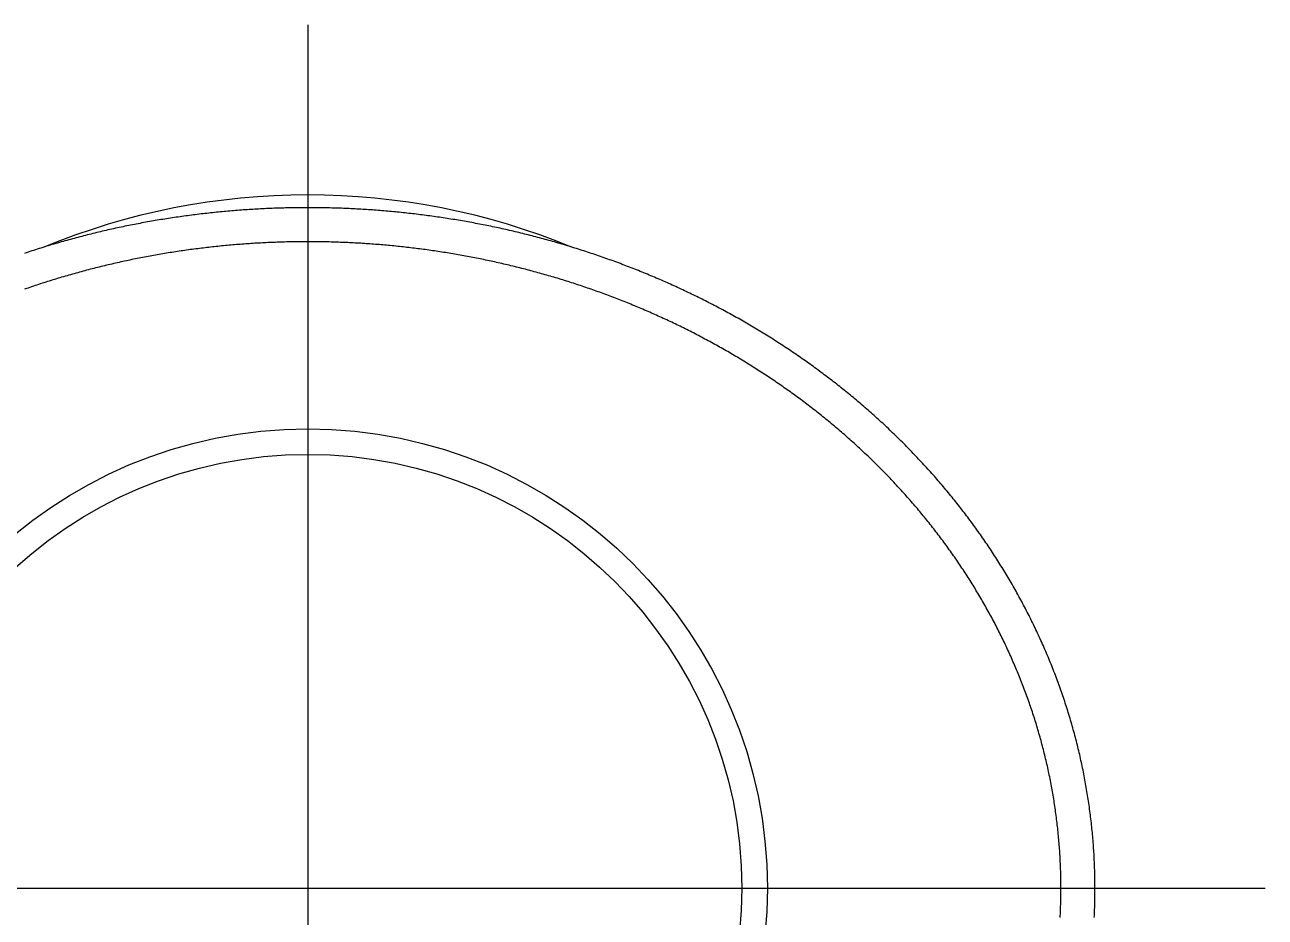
# Model space of a CAD drawing. Extents: x -15.1 to 63.3, y -18.2 to 57.5.
# Drawn here: x 48.72 to 63.29, y 46.96 to 57.45 of the extents above; entities that cross this region are included whole.
import ezdxf

# ---------------------------------------------------------------- set-up
doc = ezdxf.new("R2010")
doc.units = 0
doc.linetypes.add('CENTER', pattern=[50.8, 31.75, -6.35, 6.35, -6.35])
doc.layers.get('0').update_dxf_attribs({"linetype": 'CONTINUOUS'})
doc.layers.add('CENTER', color=1, linetype='CENTER')

msp = doc.modelspace()

# ---------------------------------------------------------------- linework, layer by layer
at = {"color": 7}
for points in [[(61.2829, 46.9581, 0), (61.284, 46.9813, 0), (61.2851, 47.0045, 0), (61.286, 47.0276, 0), (61.2869, 47.0508, 0), (61.2877, 47.074, 0), (61.2884, 47.0972, 0), (61.289, 47.1204, 0), (61.2896, 47.1436, 0), (61.2901, 47.1668, 0), (61.2905, 47.1899, 0), (61.2908, 47.2131, 0), (61.2911, 47.2363, 0), (61.2912, 47.2595, 0), (61.2913, 47.2827, 0), (61.2914, 47.3059, 0), (61.2913, 47.3291, 0), (61.2912, 47.3523, 0), (61.2909, 47.3754, 0), (61.2906, 47.3986, 0), (61.2903, 47.4218, 0), (61.2898, 47.445, 0), (61.2893, 47.4682, 0), (61.2887, 47.4913, 0), (61.288, 47.5145, 0), (61.2873, 47.5377, 0), (61.2864, 47.5609, 0), (61.2855, 47.584, 0), (61.2845, 47.6072, 0), (61.2835, 47.6304, 0), (61.2823, 47.6535, 0), (61.2811, 47.6767, 0), (61.2798, 47.6998, 0), (61.2784, 47.723, 0), (61.277, 47.7461, 0), (61.2754, 47.7692, 0), (61.2738, 47.7924, 0), (61.2721, 47.8155, 0), (61.2704, 47.8386, 0), (61.2685, 47.8618, 0), (61.2666, 47.8849, 0), (61.2646, 47.908, 0), (61.2625, 47.9311, 0), (61.2604, 47.9542, 0), (61.2581, 47.9773, 0), (61.2558, 48.0004, 0), (61.2535, 48.0234, 0), (61.251, 48.0465, 0), (61.2485, 48.0696, 0), (61.2458, 48.0926, 0), (61.2432, 48.1157, 0), (61.2404, 48.1387, 0), (61.2375, 48.1618, 0), (61.2346, 48.1848, 0), (61.2316, 48.2078, 0), (61.2285, 48.2308, 0), (61.2254, 48.2538, 0), (61.2222, 48.2768, 0), (61.2188, 48.2998, 0), (61.2155, 48.3228, 0), (61.212, 48.3457, 0), (61.2085, 48.3687, 0), (61.2048, 48.3916, 0), (61.2012, 48.4146, 0), (61.1974, 48.4375, 0), (61.1935, 48.4604, 0), (61.1896, 48.4833, 0), (61.1856, 48.5062, 0), (61.1815, 48.5291, 0), (61.1774, 48.552, 0), (61.1732, 48.5748, 0), (61.1688, 48.5976, 0), (61.1645, 48.6205, 0), (61.16, 48.6433, 0), (61.1555, 48.6661, 0), (61.1509, 48.6889, 0), (61.1462, 48.7116, 0), (61.1414, 48.7344, 0), (61.1366, 48.7572, 0), (61.1317, 48.7799, 0), (61.1267, 48.8026, 0), (61.1216, 48.8253, 0), (61.1165, 48.848, 0), (61.1113, 48.8706, 0), (61.106, 48.8933, 0), (61.1006, 48.9159, 0), (61.0952, 48.9385, 0), (61.0897, 48.9611, 0), (61.0841, 48.9837, 0), (61.0785, 49.0063, 0), (61.0727, 49.0288, 0), (61.0669, 49.0514, 0), (61.061, 49.0739, 0), (61.0551, 49.0964, 0), (61.0491, 49.1188, 0), (61.043, 49.1413, 0), (61.0368, 49.1637, 0), (61.0305, 49.1861, 0), (61.0242, 49.2085, 0), (61.0178, 49.2309, 0), (61.0114, 49.2533, 0), (61.0048, 49.2756, 0), (60.9982, 49.2979, 0), (60.9915, 49.3202, 0), (60.9848, 49.3425, 0), (60.9779, 49.3647, 0), (60.971, 49.3869, 0), (60.9641, 49.4092, 0), (60.957, 49.4313, 0), (60.9499, 49.4535, 0), (60.9427, 49.4756, 0), (60.9355, 49.4977, 0), (60.9281, 49.5198, 0), (60.9207, 49.5419, 0), (60.9132, 49.5639, 0), (60.9057, 49.5859, 0), (60.8981, 49.6079, 0), (60.8904, 49.6299, 0), (60.8826, 49.6518, 0), (60.8748, 49.6738, 0), (60.8669, 49.6956, 0), (60.8589, 49.7175, 0), (60.8509, 49.7393, 0), (60.8428, 49.7612, 0), (60.8346, 49.7829, 0), (60.8263, 49.8047, 0), (60.818, 49.8264, 0), (60.8096, 49.8481, 0), (60.8011, 49.8698, 0), (60.7926, 49.8914, 0), (60.784, 49.9131, 0), (60.7753, 49.9346, 0), (60.7666, 49.9562, 0), (60.7578, 49.9777, 0), (60.7489, 49.9992, 0), (60.74, 50.0207, 0), (60.731, 50.0421, 0), (60.7219, 50.0636, 0), (60.7127, 50.0849, 0), (60.7035, 50.1063, 0), (60.6943, 50.1276, 0), (60.6849, 50.1489, 0), (60.6755, 50.1702, 0), (60.666, 50.1914, 0), (60.6565, 50.2126, 0), (60.6469, 50.2338, 0), (60.6372, 50.2549, 0), (60.6275, 50.276, 0), (60.6177, 50.2971, 0), (60.6078, 50.3181, 0), (60.5979, 50.3391, 0), (60.5879, 50.3601, 0), (60.5778, 50.381, 0), (60.5677, 50.4019, 0), (60.5575, 50.4228, 0), (60.5472, 50.4436, 0), (60.5369, 50.4644, 0), (60.5265, 50.4852, 0), (60.5161, 50.5059, 0), (60.5056, 50.5266, 0), (60.495, 50.5473, 0), (60.4844, 50.5679, 0), (60.4737, 50.5885, 0), (60.4629, 50.6091, 0), (60.4521, 50.6296, 0), (60.4412, 50.6501, 0), (60.4303, 50.6705, 0), (60.4193, 50.691, 0), (60.4082, 50.7113, 0), (60.3971, 50.7317, 0), (60.3859, 50.752, 0), (60.3746, 50.7723, 0), (60.3633, 50.7925, 0), (60.352, 50.8127, 0), (60.3405, 50.8328, 0), (60.3291, 50.853, 0), (60.3175, 50.873, 0), (60.3059, 50.8931, 0), (60.2942, 50.9131, 0), (60.2825, 50.9331, 0), (60.2707, 50.953, 0), (60.2589, 50.9729, 0), (60.247, 50.9927, 0), (60.235, 51.0125, 0), (60.223, 51.0323, 0), (60.2109, 51.052, 0), (60.1988, 51.0717, 0), (60.1866, 51.0913, 0), (60.1744, 51.1109, 0), (60.1621, 51.1305, 0), (60.1498, 51.15, 0), (60.1373, 51.1695, 0), (60.1249, 51.1889, 0), (60.1124, 51.2083, 0), (60.0998, 51.2277, 0), (60.0872, 51.247, 0), (60.0745, 51.2663, 0), (60.0617, 51.2855, 0), (60.049, 51.3047, 0), (60.0361, 51.3239, 0), (60.0232, 51.343, 0), (60.0102, 51.3621, 0), (59.9972, 51.3811, 0), (59.9842, 51.4001, 0), (59.9711, 51.419, 0), (59.9579, 51.4379, 0), (59.9447, 51.4568, 0), (59.9314, 51.4756, 0), (59.9181, 51.4944, 0), (59.9047, 51.5131, 0), (59.8913, 51.5318, 0), (59.8778, 51.5505, 0), (59.8642, 51.5691, 0), (59.8506, 51.5877, 0), (59.837, 51.6062, 0), (59.8233, 51.6247, 0), (59.8096, 51.6431, 0), (59.7958, 51.6615, 0), (59.7819, 51.6799, 0), (59.768, 51.6982, 0), (59.7541, 51.7165, 0), (59.7401, 51.7347, 0), (59.726, 51.7529, 0), (59.7119, 51.7711, 0), (59.6978, 51.7892, 0), (59.6836, 51.8072, 0), (59.6693, 51.8253, 0), (59.655, 51.8432, 0), (59.6407, 51.8612, 0), (59.6263, 51.8791, 0), (59.6118, 51.8969, 0), (59.5973, 51.9147, 0), (59.5828, 51.9325, 0), (59.5682, 51.9502, 0), (59.5535, 51.9679, 0), (59.5388, 51.9855, 0), (59.5241, 52.0031, 0), (59.5093, 52.0207, 0), (59.4944, 52.0382, 0), (59.4796, 52.0556, 0), (59.4646, 52.0731, 0), (59.4496, 52.0904, 0), (59.4346, 52.1078, 0), (59.4195, 52.1251, 0), (59.4044, 52.1423, 0), (59.3893, 52.1595, 0), (59.374, 52.1767, 0), (59.3588, 52.1938, 0), (59.3435, 52.2109, 0), (59.3281, 52.2279, 0), (59.3127, 52.2449, 0), (59.2973, 52.2618, 0), (59.2818, 52.2787, 0), (59.2662, 52.2956, 0), (59.2506, 52.3124, 0), (59.235, 52.3292, 0), (59.2193, 52.3459, 0), (59.2036, 52.3626, 0), (59.1878, 52.3792, 0), (59.172, 52.3958, 0), (59.1562, 52.4124, 0), (59.1403, 52.4289, 0), (59.1243, 52.4453, 0), (59.1083, 52.4617, 0), (59.0923, 52.4781, 0), (59.0762, 52.4945, 0), (59.0601, 52.5107, 0), (59.044, 52.527, 0), (59.0277, 52.5432, 0), (59.0115, 52.5593, 0), (58.9952, 52.5754, 0), (58.9789, 52.5915, 0), (58.9625, 52.6075, 0), (58.9461, 52.6235, 0), (58.9296, 52.6394, 0), (58.9131, 52.6553, 0), (58.8965, 52.6712, 0), (58.8799, 52.6869, 0), (58.8633, 52.7027, 0), (58.8466, 52.7184, 0), (58.8299, 52.7341, 0), (58.8132, 52.7497, 0), (58.7964, 52.7653, 0), (58.7795, 52.7808, 0), (58.7626, 52.7963, 0), (58.7457, 52.8117, 0), (58.7288, 52.8271, 0), (58.7118, 52.8424, 0), (58.6947, 52.8577, 0), (58.6776, 52.873, 0), (58.6605, 52.8882, 0), (58.6434, 52.9034, 0), (58.6262, 52.9185, 0), (58.6089, 52.9336, 0), (58.5916, 52.9486, 0), (58.5743, 52.9636, 0), (58.5569, 52.9785, 0), (58.5396, 52.9934, 0), (58.5221, 53.0083, 0), (58.5046, 53.0231, 0), (58.4871, 53.0378, 0), (58.4696, 53.0525, 0), (58.452, 53.0672, 0), (58.4344, 53.0818, 0), (58.4167, 53.0964, 0), (58.399, 53.1109, 0), (58.3813, 53.1254, 0), (58.3635, 53.1398, 0), (58.3457, 53.1542, 0), (58.3278, 53.1685, 0), (58.3099, 53.1828, 0), (58.292, 53.1971, 0), (58.274, 53.2113, 0), (58.256, 53.2255, 0), (58.238, 53.2396, 0), (58.2199, 53.2536, 0), (58.2018, 53.2676, 0), (58.1837, 53.2816, 0), (58.1655, 53.2955, 0), (58.1473, 53.3094, 0), (58.1291, 53.3232, 0), (58.1108, 53.337, 0), (58.0925, 53.3508, 0), (58.0741, 53.3644, 0), (58.0557, 53.3781, 0), (58.0373, 53.3917, 0), (58.0189, 53.4052, 0), (58.0004, 53.4187, 0), (57.9819, 53.4322, 0), (57.9633, 53.4456, 0), (57.9447, 53.459, 0), (57.9261, 53.4723, 0), (57.9074, 53.4855, 0), (57.8888, 53.4988, 0), (57.87, 53.5119, 0), (57.8513, 53.525, 0), (57.8325, 53.5381, 0), (57.8137, 53.5512, 0), (57.7948, 53.5641, 0), (57.776, 53.5771, 0), (57.757, 53.59, 0), (57.7381, 53.6028, 0), (57.7191, 53.6156, 0), (57.7001, 53.6283, 0), (57.6811, 53.641, 0), (57.662, 53.6537, 0), (57.6429, 53.6663, 0), (57.6238, 53.6788, 0), (57.6046, 53.6913, 0), (57.5855, 53.7038, 0), (57.5662, 53.7162, 0), (57.547, 53.7286, 0), (57.5277, 53.7409, 0), (57.5084, 53.7532, 0), (57.4891, 53.7654, 0), (57.4697, 53.7775, 0), (57.4503, 53.7897, 0), (57.4309, 53.8017, 0), (57.4115, 53.8138, 0), (57.392, 53.8257, 0), (57.3725, 53.8377, 0), (57.3529, 53.8496, 0), (57.3334, 53.8614, 0), (57.3138, 53.8732, 0), (57.2942, 53.8849, 0), (57.2745, 53.8966, 0), (57.2549, 53.9082, 0), (57.2352, 53.9198, 0), (57.2155, 53.9314, 0), (57.1957, 53.9429, 0), (57.1759, 53.9543, 0), (57.1561, 53.9657, 0), (57.1363, 53.9771, 0), (57.1164, 53.9884, 0), (57.0966, 53.9996, 0), (57.0767, 54.0108, 0), (57.0567, 54.022, 0), (57.0368, 54.0331, 0), (57.0168, 54.0442, 0), (56.9968, 54.0552, 0), (56.9768, 54.0661, 0), (56.9567, 54.077, 0), (56.9366, 54.0879, 0), (56.9165, 54.0987, 0), (56.8964, 54.1095, 0), (56.8762, 54.1202, 0), (56.8561, 54.1309, 0), (56.8359, 54.1415, 0), (56.8157, 54.152, 0), (56.7954, 54.1626, 0), (56.7752, 54.173, 0), (56.7549, 54.1834, 0), (56.7346, 54.1938, 0), (56.7142, 54.2041, 0), (56.6939, 54.2144, 0), (56.6735, 54.2246, 0), (56.6531, 54.2348, 0), (56.6327, 54.2449, 0), (56.6123, 54.255, 0), (56.5918, 54.265, 0), (56.5713, 54.275, 0), (56.5508, 54.285, 0), (56.5303, 54.2948, 0), (56.5097, 54.3047, 0), (56.4892, 54.3145, 0), (56.4686, 54.3242, 0), (56.448, 54.3339, 0), (56.4274, 54.3435, 0), (56.4067, 54.3531, 0), (56.386, 54.3626, 0), (56.3654, 54.3721, 0), (56.3446, 54.3816, 0), (56.3239, 54.391, 0), (56.3032, 54.4003, 0), (56.2824, 54.4096, 0), (56.2616, 54.4189, 0), (56.2408, 54.4281, 0), (56.22, 54.4372, 0), (56.1991, 54.4463, 0), (56.1783, 54.4554, 0), (56.1574, 54.4644, 0), (56.1365, 54.4733, 0), (56.1156, 54.4822, 0), (56.0946, 54.4911, 0), (56.0737, 54.4999, 0), (56.0527, 54.5086, 0), (56.0317, 54.5174, 0), (56.0107, 54.526, 0), (55.9896, 54.5346, 0), (55.9686, 54.5432, 0), (55.9475, 54.5517, 0), (55.9264, 54.5602, 0), (55.9053, 54.5686, 0), (55.8842, 54.577, 0), (55.863, 54.5853, 0), (55.8419, 54.5936, 0), (55.8207, 54.6018, 0), (55.7995, 54.61, 0), (55.7783, 54.6181, 0), (55.7571, 54.6262, 0), (55.7358, 54.6342, 0), (55.7146, 54.6422, 0), (55.6933, 54.6501, 0), (55.672, 54.658, 0), (55.6507, 54.6659, 0), (55.6294, 54.6736, 0), (55.608, 54.6814, 0), (55.5866, 54.6891, 0), (55.5653, 54.6967, 0), (55.5439, 54.7043, 0), (55.5225, 54.7119, 0), (55.501, 54.7194, 0), (55.4796, 54.7268, 0), (55.4582, 54.7342, 0), (55.4367, 54.7416, 0), (55.4152, 54.7489, 0), (55.3937, 54.7561, 0), (55.3722, 54.7633, 0), (55.3506, 54.7705, 0), (55.3291, 54.7776, 0), (55.3075, 54.7847, 0), (55.286, 54.7917, 0), (55.2644, 54.7987, 0), (55.2428, 54.8056, 0), (55.2211, 54.8125, 0), (55.1995, 54.8193, 0), (55.1779, 54.8261, 0), (55.1562, 54.8328, 0), (55.1345, 54.8395, 0), (55.1128, 54.8461, 0), (55.0911, 54.8527, 0), (55.0694, 54.8592, 0), (55.0477, 54.8657, 0), (55.0259, 54.8721, 0), (55.0042, 54.8785, 0), (54.9824, 54.8849, 0), (54.9606, 54.8912, 0), (54.9388, 54.8974, 0), (54.917, 54.9036, 0), (54.8952, 54.9098, 0), (54.8733, 54.9159, 0), (54.8515, 54.9219, 0), (54.8296, 54.9279, 0), (54.8077, 54.9339, 0), (54.7859, 54.9398, 0), (54.764, 54.9456, 0), (54.742, 54.9514, 0), (54.7201, 54.9572, 0), (54.6982, 54.9629, 0), (54.6762, 54.9686, 0), (54.6543, 54.9742, 0), (54.6323, 54.9798, 0), (54.6103, 54.9853, 0), (54.5883, 54.9908, 0), (54.5663, 54.9962, 0), (54.5443, 55.0016, 0), (54.5222, 55.0069, 0), (54.5002, 55.0122, 0), (54.4781, 55.0174, 0), (54.4561, 55.0226, 0), (54.434, 55.0277, 0), (54.4119, 55.0328, 0), (54.3898, 55.0379, 0), (54.3677, 55.0429, 0), (54.3456, 55.0478, 0), (54.3235, 55.0527, 0), (54.3013, 55.0576, 0), (54.2792, 55.0624, 0), (54.257, 55.0671, 0), (54.2348, 55.0718, 0), (54.2127, 55.0765, 0), (54.1905, 55.0811, 0), (54.1683, 55.0857, 0), (54.1461, 55.0902, 0), (54.1239, 55.0946, 0), (54.1016, 55.099, 0), (54.0794, 55.1034, 0), (54.0571, 55.1077, 0), (54.0349, 55.112, 0), (54.0126, 55.1162, 0), (53.9904, 55.1204, 0), (53.9681, 55.1245, 0), (53.9458, 55.1286, 0), (53.9235, 55.1326, 0), (53.9012, 55.1366, 0), (53.8789, 55.1406, 0), (53.8565, 55.1445, 0), (53.8342, 55.1483, 0), (53.8119, 55.1521, 0), (53.7895, 55.1558, 0), (53.7672, 55.1595, 0), (53.7448, 55.1632, 0), (53.7224, 55.1668, 0), (53.7, 55.1703, 0), (53.6777, 55.1738, 0), (53.6553, 55.1773, 0), (53.6329, 55.1807, 0), (53.6104, 55.1841, 0), (53.588, 55.1874, 0), (53.5656, 55.1906, 0), (53.5432, 55.1939, 0), (53.5207, 55.197, 0), (53.4983, 55.2001, 0), (53.4759, 55.2032, 0), (53.4534, 55.2062, 0), (53.4309, 55.2092, 0), (53.4085, 55.2121, 0), (53.386, 55.215, 0), (53.3635, 55.2179, 0), (53.341, 55.2206, 0), (53.3185, 55.2234, 0), (53.296, 55.2261, 0), (53.2735, 55.2287, 0), (53.251, 55.2313, 0), (53.2285, 55.2338, 0), (53.206, 55.2363, 0), (53.1835, 55.2388, 0), (53.1609, 55.2412, 0), (53.1384, 55.2435, 0), (53.1158, 55.2458, 0), (53.0933, 55.2481, 0), (53.0707, 55.2503, 0), (53.0482, 55.2525, 0), (53.0256, 55.2546, 0), (53.0031, 55.2566, 0), (52.9805, 55.2587, 0), (52.9579, 55.2606, 0), (52.9353, 55.2626, 0), (52.9128, 55.2644, 0), (52.8902, 55.2662, 0), (52.8676, 55.268, 0), (52.845, 55.2698, 0), (52.8224, 55.2714, 0), (52.7998, 55.2731, 0), (52.7772, 55.2746, 0), (52.7546, 55.2762, 0), (52.732, 55.2777, 0), (52.7094, 55.2791, 0), (52.6868, 55.2805, 0), (52.6641, 55.2818, 0), (52.6415, 55.2831, 0), (52.6189, 55.2844, 0), (52.5963, 55.2856, 0), (52.5736, 55.2867, 0), (52.551, 55.2878, 0), (52.5284, 55.2889, 0), (52.5057, 55.2899, 0), (52.4831, 55.2909, 0), (52.4605, 55.2918, 0), (52.4378, 55.2926, 0), (52.4152, 55.2935, 0), (52.3925, 55.2942, 0), (52.3699, 55.295, 0), (52.3472, 55.2956, 0), (52.3246, 55.2962, 0), (52.3019, 55.2968, 0), (52.2793, 55.2974, 0), (52.2566, 55.2978, 0), (52.234, 55.2983, 0), (52.2113, 55.2986, 0), (52.1886, 55.299, 0), (52.166, 55.2993, 0), (52.1433, 55.2995, 0), (52.1207, 55.2997, 0), (52.098, 55.2999, 0), (52.0754, 55.2999, 0), (52.0527, 55.3, 0), (52.03, 55.3, 0), (52.0074, 55.2999, 0), (51.9847, 55.2998, 0), (51.9621, 55.2997, 0), (51.9394, 55.2995, 0), (51.9167, 55.2993, 0), (51.8941, 55.299, 0), (51.8714, 55.2986, 0), (51.8488, 55.2983, 0), (51.8261, 55.2978, 0), (51.8035, 55.2974, 0), (51.7808, 55.2968, 0), (51.7582, 55.2962, 0), (51.7355, 55.2956, 0), (51.7129, 55.295, 0), (51.6902, 55.2942, 0), (51.6676, 55.2935, 0), (51.6449, 55.2926, 0), (51.6223, 55.2918, 0), (51.5996, 55.2909, 0), (51.577, 55.2899, 0), (51.5544, 55.2889, 0), (51.5317, 55.2878, 0), (51.5091, 55.2867, 0), (51.4865, 55.2856, 0), (51.4638, 55.2844, 0), (51.4412, 55.2831, 0), (51.4186, 55.2818, 0), (51.396, 55.2805, 0), (51.3734, 55.2791, 0), (51.3508, 55.2777, 0), (51.3281, 55.2762, 0), (51.3055, 55.2746, 0), (51.2829, 55.2731, 0), (51.2603, 55.2714, 0), (51.2377, 55.2698, 0), (51.2151, 55.268, 0), (51.1926, 55.2662, 0), (51.17, 55.2644, 0), (51.1474, 55.2626, 0), (51.1248, 55.2606, 0), (51.1022, 55.2587, 0), (51.0797, 55.2566, 0), (51.0571, 55.2546, 0), (51.0345, 55.2525, 0), (51.012, 55.2503, 0), (50.9894, 55.2481, 0), (50.9669, 55.2458, 0), (50.9444, 55.2435, 0), (50.9218, 55.2412, 0), (50.8993, 55.2388, 0), (50.8768, 55.2363, 0), (50.8542, 55.2338, 0), (50.8317, 55.2313, 0), (50.8092, 55.2287, 0), (50.7867, 55.2261, 0), (50.7642, 55.2234, 0), (50.7417, 55.2206, 0), (50.7192, 55.2179, 0), (50.6968, 55.215, 0), (50.6743, 55.2121, 0), (50.6518, 55.2092, 0), (50.6293, 55.2062, 0), (50.6069, 55.2032, 0), (50.5844, 55.2001, 0), (50.562, 55.197, 0), (50.5396, 55.1939, 0), (50.5171, 55.1906, 0), (50.4947, 55.1874, 0), (50.4723, 55.1841, 0), (50.4499, 55.1807, 0), (50.4275, 55.1773, 0), (50.4051, 55.1738, 0), (50.3827, 55.1703, 0), (50.3603, 55.1668, 0), (50.3379, 55.1632, 0), (50.3156, 55.1595, 0), (50.2932, 55.1558, 0), (50.2709, 55.1521, 0), (50.2485, 55.1483, 0), (50.2262, 55.1445, 0), (50.2039, 55.1406, 0), (50.1816, 55.1366, 0), (50.1593, 55.1326, 0), (50.137, 55.1286, 0), (50.1147, 55.1245, 0), (50.0924, 55.1204, 0), (50.0701, 55.1162, 0), (50.0479, 55.112, 0), (50.0256, 55.1077, 0), (50.0034, 55.1034, 0), (49.9811, 55.099, 0), (49.9589, 55.0946, 0), (49.9367, 55.0902, 0), (49.9145, 55.0856, 0), (49.8923, 55.0811, 0), (49.8701, 55.0765, 0), (49.8479, 55.0718, 0), (49.8257, 55.0671, 0), (49.8036, 55.0624, 0), (49.7814, 55.0576, 0), (49.7593, 55.0527, 0), (49.7371, 55.0478, 0), (49.715, 55.0429, 0), (49.6929, 55.0379, 0), (49.6708, 55.0328, 0), (49.6487, 55.0277, 0), (49.6267, 55.0226, 0), (49.6046, 55.0174, 0), (49.5825, 55.0122, 0), (49.5605, 55.0069, 0), (49.5385, 55.0016, 0), (49.5164, 54.9962, 0), (49.4944, 54.9908, 0), (49.4724, 54.9853, 0), (49.4505, 54.9798, 0), (49.4285, 54.9742, 0), (49.4065, 54.9686, 0), (49.3846, 54.9629, 0), (49.3626, 54.9572, 0), (49.3407, 54.9514, 0), (49.3188, 54.9456, 0), (49.2969, 54.9398, 0), (49.275, 54.9339, 0), (49.2531, 54.9279, 0), (49.2313, 54.9219, 0), (49.2094, 54.9159, 0), (49.1876, 54.9098, 0), (49.1657, 54.9036, 0), (49.1439, 54.8974, 0), (49.1221, 54.8912, 0), (49.1003, 54.8849, 0), (49.0786, 54.8785, 0), (49.0568, 54.8721, 0), (49.0351, 54.8657, 0), (49.0133, 54.8592, 0), (48.9916, 54.8527, 0), (48.9699, 54.8461, 0), (48.9482, 54.8395, 0), (48.9265, 54.8328, 0), (48.9049, 54.8261, 0), (48.8832, 54.8193, 0), (48.8616, 54.8125, 0), (48.84, 54.8056, 0), (48.8184, 54.7987, 0), (48.7968, 54.7917, 0), (48.7752, 54.7847, 0), (48.7536, 54.7776, 0), (48.7321, 54.7705, 0), (48.7106, 54.7633, 0)], [(60.8823, 46.956, 0), (60.8834, 46.9779, 0), (60.8845, 46.9997, 0), (60.8854, 47.0216, 0), (60.8863, 47.0434, 0), (60.8871, 47.0652, 0), (60.8879, 47.0871, 0), (60.8886, 47.1089, 0), (60.8892, 47.1308, 0), (60.8897, 47.1526, 0), (60.8902, 47.1745, 0), (60.8905, 47.1963, 0), (60.8908, 47.2182, 0), (60.8911, 47.24, 0), (60.8912, 47.2618, 0), (60.8913, 47.2837, 0), (60.8914, 47.3055, 0), (60.8913, 47.3274, 0), (60.8912, 47.3492, 0), (60.891, 47.3711, 0), (60.8907, 47.3929, 0), (60.8903, 47.4148, 0), (60.8899, 47.4366, 0), (60.8894, 47.4584, 0), (60.8889, 47.4803, 0), (60.8882, 47.5021, 0), (60.8875, 47.524, 0), (60.8867, 47.5458, 0), (60.8859, 47.5676, 0), (60.8849, 47.5894, 0), (60.8839, 47.6113, 0), (60.8828, 47.6331, 0), (60.8817, 47.6549, 0), (60.8805, 47.6767, 0), (60.8792, 47.6985, 0), (60.8778, 47.7203, 0), (60.8763, 47.7421, 0), (60.8748, 47.7639, 0), (60.8732, 47.7857, 0), (60.8716, 47.8075, 0), (60.8698, 47.8293, 0), (60.868, 47.8511, 0), (60.8661, 47.8729, 0), (60.8642, 47.8946, 0), (60.8622, 47.9164, 0), (60.8601, 47.9382, 0), (60.8579, 47.9599, 0), (60.8556, 47.9817, 0), (60.8533, 48.0034, 0), (60.8509, 48.0251, 0), (60.8485, 48.0469, 0), (60.8459, 48.0686, 0), (60.8433, 48.0903, 0), (60.8406, 48.112, 0), (60.8379, 48.1337, 0), (60.8351, 48.1554, 0), (60.8322, 48.1771, 0), (60.8292, 48.1988, 0), (60.8261, 48.2205, 0), (60.823, 48.2421, 0), (60.8198, 48.2638, 0), (60.8166, 48.2855, 0), (60.8132, 48.3071, 0), (60.8098, 48.3287, 0), (60.8063, 48.3504, 0), (60.8028, 48.372, 0), (60.7992, 48.3936, 0), (60.7955, 48.4152, 0), (60.7917, 48.4367, 0), (60.7878, 48.4583, 0), (60.7839, 48.4799, 0), (60.7799, 48.5014, 0), (60.7759, 48.523, 0), (60.7718, 48.5445, 0), (60.7676, 48.566, 0), (60.7633, 48.5875, 0), (60.7589, 48.609, 0), (60.7545, 48.6305, 0), (60.75, 48.6519, 0), (60.7455, 48.6734, 0), (60.7408, 48.6948, 0), (60.7361, 48.7162, 0), (60.7314, 48.7376, 0), (60.7265, 48.759, 0), (60.7216, 48.7804, 0), (60.7166, 48.8018, 0), (60.7116, 48.8231, 0), (60.7064, 48.8445, 0), (60.7012, 48.8658, 0), (60.696, 48.8871, 0), (60.6906, 48.9084, 0), (60.6852, 48.9297, 0), (60.6797, 48.9509, 0), (60.6742, 48.9722, 0), (60.6686, 48.9934, 0), (60.6629, 49.0146, 0), (60.6571, 49.0358, 0), (60.6513, 49.057, 0), (60.6454, 49.0781, 0), (60.6395, 49.0992, 0), (60.6334, 49.1204, 0), (60.6273, 49.1415, 0), (60.6211, 49.1625, 0), (60.6149, 49.1836, 0), (60.6086, 49.2046, 0), (60.6022, 49.2257, 0), (60.5958, 49.2467, 0), (60.5893, 49.2677, 0), (60.5827, 49.2886, 0), (60.576, 49.3096, 0), (60.5693, 49.3305, 0), (60.5625, 49.3514, 0), (60.5556, 49.3723, 0), (60.5487, 49.3931, 0), (60.5417, 49.414, 0), (60.5347, 49.4348, 0), (60.5275, 49.4556, 0), (60.5203, 49.4763, 0), (60.5131, 49.4971, 0), (60.5057, 49.5178, 0), (60.4983, 49.5385, 0), (60.4909, 49.5592, 0), (60.4833, 49.5798, 0), (60.4757, 49.6005, 0), (60.4681, 49.6211, 0), (60.4603, 49.6417, 0), (60.4525, 49.6622, 0), (60.4447, 49.6828, 0), (60.4368, 49.7033, 0), (60.4288, 49.7237, 0), (60.4207, 49.7442, 0), (60.4126, 49.7646, 0), (60.4044, 49.785, 0), (60.3961, 49.8054, 0), (60.3878, 49.8258, 0), (60.3794, 49.8461, 0), (60.3709, 49.8664, 0), (60.3624, 49.8867, 0), (60.3538, 49.9069, 0), (60.3452, 49.9271, 0), (60.3365, 49.9473, 0), (60.3277, 49.9675, 0), (60.3189, 49.9876, 0), (60.31, 50.0077, 0), (60.301, 50.0278, 0), (60.292, 50.0478, 0), (60.2829, 50.0679, 0), (60.2737, 50.0879, 0), (60.2645, 50.1078, 0), (60.2553, 50.1278, 0), (60.2459, 50.1477, 0), (60.2365, 50.1675, 0), (60.2271, 50.1874, 0), (60.2175, 50.2072, 0), (60.208, 50.227, 0), (60.1983, 50.2467, 0), (60.1886, 50.2664, 0), (60.1788, 50.2861, 0), (60.169, 50.3058, 0), (60.1591, 50.3254, 0), (60.1492, 50.345, 0), (60.1392, 50.3646, 0), (60.1291, 50.3841, 0), (60.119, 50.4036, 0), (60.1088, 50.4231, 0), (60.0986, 50.4425, 0), (60.0883, 50.4619, 0), (60.0779, 50.4813, 0), (60.0675, 50.5006, 0), (60.057, 50.5199, 0), (60.0465, 50.5392, 0), (60.0359, 50.5584, 0), (60.0252, 50.5776, 0), (60.0145, 50.5968, 0), (60.0037, 50.6159, 0), (59.9929, 50.635, 0), (59.982, 50.6541, 0), (59.9711, 50.6731, 0), (59.9601, 50.6921, 0), (59.949, 50.711, 0), (59.9379, 50.73, 0), (59.9267, 50.7488, 0), (59.9155, 50.7677, 0), (59.9042, 50.7865, 0), (59.8929, 50.8053, 0), (59.8815, 50.824, 0), (59.8701, 50.8427, 0), (59.8586, 50.8614, 0), (59.847, 50.88, 0), (59.8354, 50.8986, 0), (59.8238, 50.9171, 0), (59.812, 50.9357, 0), (59.8003, 50.9541, 0), (59.7885, 50.9726, 0), (59.7766, 50.991, 0), (59.7647, 51.0093, 0), (59.7527, 51.0277, 0), (59.7407, 51.0459, 0), (59.7286, 51.0642, 0), (59.7164, 51.0824, 0), (59.7042, 51.1006, 0), (59.692, 51.1187, 0), (59.6797, 51.1368, 0), (59.6674, 51.1549, 0), (59.655, 51.1729, 0), (59.6425, 51.1909, 0), (59.63, 51.2088, 0), (59.6175, 51.2267, 0), (59.6049, 51.2446, 0), (59.5922, 51.2624, 0), (59.5795, 51.2802, 0), (59.5667, 51.298, 0), (59.5539, 51.3157, 0), (59.5411, 51.3333, 0), (59.5282, 51.351, 0), (59.5152, 51.3686, 0), (59.5022, 51.3861, 0), (59.4892, 51.4036, 0), (59.4761, 51.4211, 0), (59.4629, 51.4386, 0), (59.4497, 51.456, 0), (59.4364, 51.4733, 0), (59.4231, 51.4907, 0), (59.4098, 51.5079, 0), (59.3964, 51.5252, 0), (59.3829, 51.5424, 0), (59.3695, 51.5596, 0), (59.3559, 51.5767, 0), (59.3423, 51.5938, 0), (59.3287, 51.6108, 0), (59.315, 51.6278, 0), (59.3012, 51.6448, 0), (59.2875, 51.6617, 0), (59.2736, 51.6786, 0), (59.2598, 51.6955, 0), (59.2458, 51.7123, 0), (59.2319, 51.7291, 0), (59.2178, 51.7458, 0), (59.2038, 51.7625, 0), (59.1897, 51.7791, 0), (59.1755, 51.7957, 0), (59.1613, 51.8123, 0), (59.147, 51.8288, 0), (59.1327, 51.8453, 0), (59.1184, 51.8618, 0), (59.104, 51.8782, 0), (59.0896, 51.8946, 0), (59.0751, 51.9109, 0), (59.0606, 51.9272, 0), (59.046, 51.9434, 0), (59.0314, 51.9596, 0), (59.0167, 51.9758, 0), (59.002, 51.9919, 0), (58.9873, 52.008, 0), (58.9725, 52.0241, 0), (58.9577, 52.0401, 0), (58.9428, 52.056, 0), (58.9279, 52.072, 0), (58.9129, 52.0878, 0), (58.8979, 52.1037, 0), (58.8828, 52.1195, 0), (58.8677, 52.1353, 0), (58.8526, 52.151, 0), (58.8374, 52.1667, 0), (58.8222, 52.1823, 0), (58.8069, 52.1979, 0), (58.7916, 52.2134, 0), (58.7762, 52.229, 0), (58.7608, 52.2444, 0), (58.7454, 52.2599, 0), (58.7299, 52.2753, 0), (58.7144, 52.2906, 0), (58.6988, 52.3059, 0), (58.6832, 52.3212, 0), (58.6675, 52.3364, 0), (58.6518, 52.3516, 0), (58.6361, 52.3667, 0), (58.6203, 52.3818, 0), (58.6045, 52.3969, 0), (58.5887, 52.4119, 0), (58.5728, 52.4269, 0), (58.5568, 52.4418, 0), (58.5408, 52.4567, 0), (58.5248, 52.4715, 0), (58.5088, 52.4864, 0), (58.4927, 52.5011, 0), (58.4765, 52.5158, 0), (58.4604, 52.5305, 0), (58.4441, 52.5452, 0), (58.4279, 52.5598, 0), (58.4116, 52.5743, 0), (58.3953, 52.5888, 0), (58.3789, 52.6033, 0), (58.3625, 52.6177, 0), (58.346, 52.6321, 0), (58.3295, 52.6464, 0), (58.313, 52.6607, 0), (58.2964, 52.675, 0), (58.2798, 52.6892, 0), (58.2632, 52.7034, 0), (58.2465, 52.7175, 0), (58.2298, 52.7316, 0), (58.213, 52.7456, 0), (58.1963, 52.7596, 0), (58.1794, 52.7736, 0), (58.1626, 52.7875, 0), (58.1457, 52.8014, 0), (58.1287, 52.8152, 0), (58.1118, 52.829, 0), (58.0947, 52.8427, 0), (58.0777, 52.8564, 0), (58.0606, 52.87, 0), (58.0435, 52.8837, 0), (58.0263, 52.8972, 0), (58.0091, 52.9107, 0), (57.9919, 52.9242, 0), (57.9747, 52.9376, 0), (57.9574, 52.951, 0), (57.94, 52.9644, 0), (57.9227, 52.9777, 0), (57.9053, 52.9909, 0), (57.8878, 53.0042, 0), (57.8704, 53.0173, 0), (57.8529, 53.0305, 0), (57.8353, 53.0435, 0), (57.8178, 53.0566, 0), (57.8002, 53.0696, 0), (57.7825, 53.0825, 0), (57.7649, 53.0954, 0), (57.7471, 53.1083, 0), (57.7294, 53.1211, 0), (57.7116, 53.1339, 0), (57.6938, 53.1466, 0), (57.676, 53.1593, 0), (57.6581, 53.1719, 0), (57.6402, 53.1845, 0), (57.6223, 53.1971, 0), (57.6044, 53.2096, 0), (57.5864, 53.222, 0), (57.5683, 53.2344, 0), (57.5503, 53.2468, 0), (57.5322, 53.2591, 0), (57.5141, 53.2714, 0), (57.4959, 53.2837, 0), (57.4777, 53.2958, 0), (57.4595, 53.308, 0), (57.4413, 53.3201, 0), (57.423, 53.3322, 0), (57.4047, 53.3442, 0), (57.3864, 53.3561, 0), (57.368, 53.3681, 0), (57.3497, 53.3799, 0), (57.3312, 53.3918, 0), (57.3128, 53.4035, 0), (57.2943, 53.4153, 0), (57.2758, 53.427, 0), (57.2573, 53.4386, 0), (57.2387, 53.4502, 0), (57.2201, 53.4618, 0), (57.2015, 53.4733, 0), (57.1829, 53.4848, 0), (57.1642, 53.4962, 0), (57.1455, 53.5076, 0), (57.1268, 53.5189, 0), (57.108, 53.5302, 0), (57.0892, 53.5414, 0), (57.0704, 53.5526, 0), (57.0516, 53.5638, 0), (57.0327, 53.5749, 0), (57.0138, 53.5859, 0), (56.9949, 53.5969, 0), (56.976, 53.6079, 0), (56.957, 53.6188, 0), (56.938, 53.6297, 0), (56.919, 53.6405, 0), (56.9, 53.6513, 0), (56.8809, 53.662, 0), (56.8618, 53.6727, 0), (56.8427, 53.6833, 0), (56.8235, 53.6939, 0), (56.8044, 53.7045, 0), (56.7852, 53.715, 0), (56.766, 53.7254, 0), (56.7467, 53.7358, 0), (56.7275, 53.7462, 0), (56.7082, 53.7565, 0), (56.6889, 53.7668, 0), (56.6695, 53.777, 0), (56.6502, 53.7872, 0), (56.6308, 53.7973, 0), (56.6114, 53.8074, 0), (56.592, 53.8174, 0), (56.5725, 53.8274, 0), (56.5531, 53.8374, 0), (56.5336, 53.8473, 0), (56.5141, 53.8571, 0), (56.4945, 53.8669, 0), (56.475, 53.8767, 0), (56.4554, 53.8864, 0), (56.4358, 53.896, 0), (56.4162, 53.9057, 0), (56.3965, 53.9152, 0), (56.3769, 53.9248, 0), (56.3572, 53.9342, 0), (56.3375, 53.9437, 0), (56.3178, 53.953, 0), (56.298, 53.9624, 0), (56.2783, 53.9717, 0), (56.2585, 53.9809, 0), (56.2387, 53.9901, 0), (56.2188, 53.9993, 0), (56.199, 54.0084, 0), (56.1791, 54.0174, 0), (56.1592, 54.0264, 0), (56.1393, 54.0354, 0), (56.1194, 54.0443, 0), (56.0995, 54.0532, 0), (56.0795, 54.062, 0), (56.0595, 54.0708, 0), (56.0395, 54.0795, 0), (56.0195, 54.0882, 0), (55.9995, 54.0969, 0), (55.9794, 54.1054, 0), (55.9593, 54.114, 0), (55.9392, 54.1225, 0), (55.9191, 54.131, 0), (55.899, 54.1394, 0), (55.8788, 54.1477, 0), (55.8586, 54.156, 0), (55.8384, 54.1643, 0), (55.8182, 54.1725, 0), (55.798, 54.1807, 0), (55.7778, 54.1888, 0), (55.7575, 54.1969, 0), (55.7372, 54.2049, 0), (55.7169, 54.2129, 0), (55.6966, 54.2209, 0), (55.6763, 54.2288, 0), (55.6559, 54.2366, 0), (55.6356, 54.2444, 0), (55.6152, 54.2522, 0), (55.5948, 54.2599, 0), (55.5744, 54.2676, 0), (55.5539, 54.2752, 0), (55.5335, 54.2828, 0), (55.513, 54.2903, 0), (55.4925, 54.2978, 0), (55.472, 54.3052, 0), (55.4515, 54.3126, 0), (55.431, 54.3199, 0), (55.4105, 54.3272, 0), (55.3899, 54.3345, 0), (55.3693, 54.3417, 0), (55.3487, 54.3488, 0), (55.3281, 54.356, 0), (55.3075, 54.363, 0), (55.2868, 54.37, 0), (55.2662, 54.377, 0), (55.2455, 54.3839, 0), (55.2248, 54.3908, 0), (55.2041, 54.3976, 0), (55.1834, 54.4044, 0), (55.1627, 54.4112, 0), (55.1419, 54.4179, 0), (55.1212, 54.4245, 0), (55.1004, 54.4311, 0), (55.0796, 54.4377, 0), (55.0588, 54.4442, 0), (55.038, 54.4506, 0), (55.0172, 54.4571, 0), (54.9963, 54.4634, 0), (54.9755, 54.4698, 0), (54.9546, 54.476, 0), (54.9337, 54.4823, 0), (54.9128, 54.4885, 0), (54.8919, 54.4946, 0), (54.871, 54.5007, 0), (54.85, 54.5067, 0), (54.8291, 54.5127, 0), (54.8081, 54.5187, 0), (54.7871, 54.5246, 0), (54.7661, 54.5305, 0), (54.7451, 54.5363, 0), (54.7241, 54.5421, 0), (54.7031, 54.5478, 0), (54.6821, 54.5535, 0), (54.661, 54.5591, 0), (54.6399, 54.5647, 0), (54.6188, 54.5702, 0), (54.5978, 54.5757, 0), (54.5767, 54.5812, 0), (54.5555, 54.5866, 0), (54.5344, 54.5919, 0), (54.5133, 54.5972, 0), (54.4921, 54.6025, 0), (54.471, 54.6077, 0), (54.4498, 54.6129, 0), (54.4286, 54.618, 0), (54.4074, 54.6231, 0), (54.3862, 54.6281, 0), (54.365, 54.6331, 0), (54.3438, 54.6381, 0), (54.3225, 54.643, 0), (54.3013, 54.6478, 0), (54.28, 54.6526, 0), (54.2587, 54.6574, 0), (54.2375, 54.6621, 0), (54.2162, 54.6667, 0), (54.1949, 54.6714, 0), (54.1735, 54.6759, 0), (54.1522, 54.6804, 0), (54.1309, 54.6849, 0), (54.1095, 54.6894, 0), (54.0882, 54.6937, 0), (54.0668, 54.6981, 0), (54.0455, 54.7024, 0), (54.0241, 54.7066, 0), (54.0027, 54.7108, 0), (53.9813, 54.715, 0), (53.9599, 54.7191, 0), (53.9385, 54.7232, 0), (53.917, 54.7272, 0), (53.8956, 54.7312, 0), (53.8742, 54.7351, 0), (53.8527, 54.739, 0), (53.8313, 54.7428, 0), (53.8098, 54.7466, 0), (53.7883, 54.7503, 0), (53.7668, 54.754, 0), (53.7453, 54.7577, 0), (53.7238, 54.7613, 0), (53.7023, 54.7648, 0), (53.6808, 54.7683, 0), (53.6593, 54.7718, 0), (53.6378, 54.7752, 0), (53.6162, 54.7786, 0), (53.5947, 54.7819, 0), (53.5731, 54.7852, 0), (53.5516, 54.7884, 0), (53.53, 54.7916, 0), (53.5084, 54.7948, 0), (53.4868, 54.7978, 0), (53.4652, 54.8009, 0), (53.4436, 54.8039, 0), (53.422, 54.8069, 0), (53.4004, 54.8098, 0), (53.3788, 54.8126, 0), (53.3572, 54.8154, 0), (53.3356, 54.8182, 0), (53.3139, 54.8209, 0), (53.2923, 54.8236, 0), (53.2706, 54.8263, 0), (53.249, 54.8288, 0), (53.2273, 54.8314, 0), (53.2057, 54.8339, 0), (53.184, 54.8363, 0), (53.1623, 54.8387, 0), (53.1407, 54.8411, 0), (53.119, 54.8434, 0), (53.0973, 54.8457, 0), (53.0756, 54.8479, 0), (53.0539, 54.85, 0), (53.0322, 54.8522, 0), (53.0105, 54.8542, 0), (52.9888, 54.8563, 0), (52.967, 54.8583, 0), (52.9453, 54.8602, 0), (52.9236, 54.8621, 0), (52.9019, 54.864, 0), (52.8801, 54.8658, 0), (52.8584, 54.8675, 0), (52.8367, 54.8692, 0), (52.8149, 54.8709, 0), (52.7932, 54.8725, 0), (52.7714, 54.8741, 0), (52.7497, 54.8756, 0), (52.7279, 54.8771, 0), (52.7061, 54.8785, 0), (52.6844, 54.8799, 0), (52.6626, 54.8812, 0), (52.6408, 54.8825, 0), (52.6191, 54.8838, 0), (52.5973, 54.885, 0), (52.5755, 54.8861, 0), (52.5537, 54.8872, 0), (52.5319, 54.8883, 0), (52.5101, 54.8893, 0), (52.4884, 54.8903, 0), (52.4666, 54.8912, 0), (52.4448, 54.8921, 0), (52.423, 54.8929, 0), (52.4012, 54.8937, 0), (52.3794, 54.8944, 0), (52.3576, 54.8951, 0), (52.3358, 54.8958, 0), (52.314, 54.8964, 0), (52.2922, 54.8969, 0), (52.2704, 54.8975, 0), (52.2486, 54.8979, 0), (52.2268, 54.8983, 0), (52.2049, 54.8987, 0), (52.1831, 54.899, 0), (52.1613, 54.8993, 0), (52.1395, 54.8995, 0), (52.1177, 54.8997, 0), (52.0959, 54.8999, 0), (52.0741, 54.8999, 0), (52.0523, 54.9, 0), (52.0305, 54.9, 0), (52.0087, 54.8999, 0), (51.9868, 54.8999, 0), (51.965, 54.8997, 0), (51.9432, 54.8995, 0), (51.9214, 54.8993, 0), (51.8996, 54.899, 0), (51.8778, 54.8987, 0), (51.856, 54.8983, 0), (51.8342, 54.8979, 0), (51.8124, 54.8975, 0), (51.7906, 54.8969, 0), (51.7688, 54.8964, 0), (51.747, 54.8958, 0), (51.7252, 54.8951, 0), (51.7034, 54.8944, 0), (51.6816, 54.8937, 0), (51.6598, 54.8929, 0), (51.638, 54.8921, 0), (51.6162, 54.8912, 0), (51.5944, 54.8903, 0), (51.5726, 54.8893, 0), (51.5508, 54.8883, 0), (51.529, 54.8872, 0), (51.5072, 54.8861, 0), (51.4855, 54.885, 0), (51.4637, 54.8838, 0), (51.4419, 54.8825, 0), (51.4201, 54.8812, 0), (51.3984, 54.8799, 0), (51.3766, 54.8785, 0), (51.3548, 54.8771, 0), (51.3331, 54.8756, 0), (51.3113, 54.8741, 0), (51.2896, 54.8725, 0), (51.2678, 54.8709, 0), (51.2461, 54.8692, 0), (51.2243, 54.8675, 0), (51.2026, 54.8658, 0), (51.1809, 54.864, 0), (51.1591, 54.8621, 0), (51.1374, 54.8602, 0), (51.1157, 54.8583, 0), (51.094, 54.8563, 0), (51.0723, 54.8542, 0), (51.0506, 54.8522, 0), (51.0288, 54.85, 0), (51.0072, 54.8479, 0), (50.9855, 54.8457, 0), (50.9638, 54.8434, 0), (50.9421, 54.8411, 0), (50.9204, 54.8387, 0), (50.8987, 54.8363, 0), (50.8771, 54.8339, 0), (50.8554, 54.8314, 0), (50.8337, 54.8288, 0), (50.8121, 54.8263, 0), (50.7904, 54.8236, 0), (50.7688, 54.8209, 0), (50.7472, 54.8182, 0), (50.7255, 54.8154, 0), (50.7039, 54.8126, 0), (50.6823, 54.8098, 0), (50.6607, 54.8069, 0), (50.6391, 54.8039, 0), (50.6175, 54.8009, 0), (50.5959, 54.7978, 0), (50.5743, 54.7948, 0), (50.5528, 54.7916, 0), (50.5312, 54.7884, 0), (50.5096, 54.7852, 0), (50.4881, 54.7819, 0), (50.4665, 54.7786, 0), (50.445, 54.7752, 0), (50.4235, 54.7718, 0), (50.4019, 54.7683, 0), (50.3804, 54.7648, 0), (50.3589, 54.7613, 0), (50.3374, 54.7577, 0), (50.3159, 54.754, 0), (50.2944, 54.7503, 0), (50.2729, 54.7466, 0), (50.2515, 54.7428, 0), (50.23, 54.739, 0), (50.2086, 54.7351, 0), (50.1871, 54.7312, 0), (50.1657, 54.7272, 0), (50.1443, 54.7232, 0), (50.1228, 54.7191, 0), (50.1014, 54.715, 0), (50.08, 54.7108, 0), (50.0587, 54.7066, 0), (50.0373, 54.7024, 0), (50.0159, 54.6981, 0), (49.9945, 54.6937, 0), (49.9732, 54.6894, 0), (49.9518, 54.6849, 0), (49.9305, 54.6804, 0), (49.9092, 54.6759, 0), (49.8879, 54.6714, 0), (49.8666, 54.6667, 0), (49.8453, 54.6621, 0), (49.824, 54.6574, 0), (49.8027, 54.6526, 0), (49.7815, 54.6478, 0), (49.7602, 54.643, 0), (49.739, 54.6381, 0), (49.7178, 54.6331, 0), (49.6965, 54.6281, 0), (49.6753, 54.6231, 0), (49.6541, 54.618, 0), (49.6329, 54.6129, 0), (49.6118, 54.6077, 0), (49.5906, 54.6025, 0), (49.5695, 54.5972, 0), (49.5483, 54.5919, 0), (49.5272, 54.5866, 0), (49.5061, 54.5812, 0), (49.485, 54.5757, 0), (49.4639, 54.5702, 0), (49.4428, 54.5647, 0), (49.4217, 54.5591, 0), (49.4007, 54.5535, 0), (49.3796, 54.5478, 0), (49.3586, 54.5421, 0), (49.3376, 54.5363, 0), (49.3166, 54.5305, 0), (49.2956, 54.5246, 0), (49.2746, 54.5187, 0), (49.2537, 54.5128, 0), (49.2327, 54.5067, 0), (49.2118, 54.5007, 0), (49.1908, 54.4946, 0), (49.1699, 54.4885, 0), (49.149, 54.4823, 0), (49.1281, 54.476, 0), (49.1073, 54.4698, 0), (49.0864, 54.4634, 0), (49.0656, 54.4571, 0), (49.0447, 54.4507, 0), (49.0239, 54.4442, 0), (49.0031, 54.4377, 0), (48.9823, 54.4311, 0), (48.9616, 54.4245, 0), (48.9408, 54.4179, 0), (48.92, 54.4112, 0), (48.8993, 54.4044, 0), (48.8786, 54.3976, 0), (48.8579, 54.3908, 0), (48.8372, 54.3839, 0), (48.8165, 54.377, 0), (48.7959, 54.37, 0), (48.7753, 54.363, 0), (48.7546, 54.356, 0), (48.734, 54.3488, 0), (48.7134, 54.3417, 0)]]:
    msp.add_polyline3d(points, dxfattribs=at)
at = {"color": 7, "linetype": 'CONTINUOUS'}
for radius in [5.4, 5.1]:
    msp.add_circle((52.041369, 47.3), radius, dxfattribs=at)
msp.add_arc((52.041369, 47.3), 8.15, 67.6401299, 112.3598701, dxfattribs=at)
at = {"layer": 'CENTER', "color": 1, "linetype": 'CENTER'}
for p, q in [((52.041369, 57.45), (52.041369, -2)), ((40.791365, 47.3), (63.291354, 47.3))]:
    msp.add_line(p, q, dxfattribs=at)

doc.saveas('drawing.dxf')
